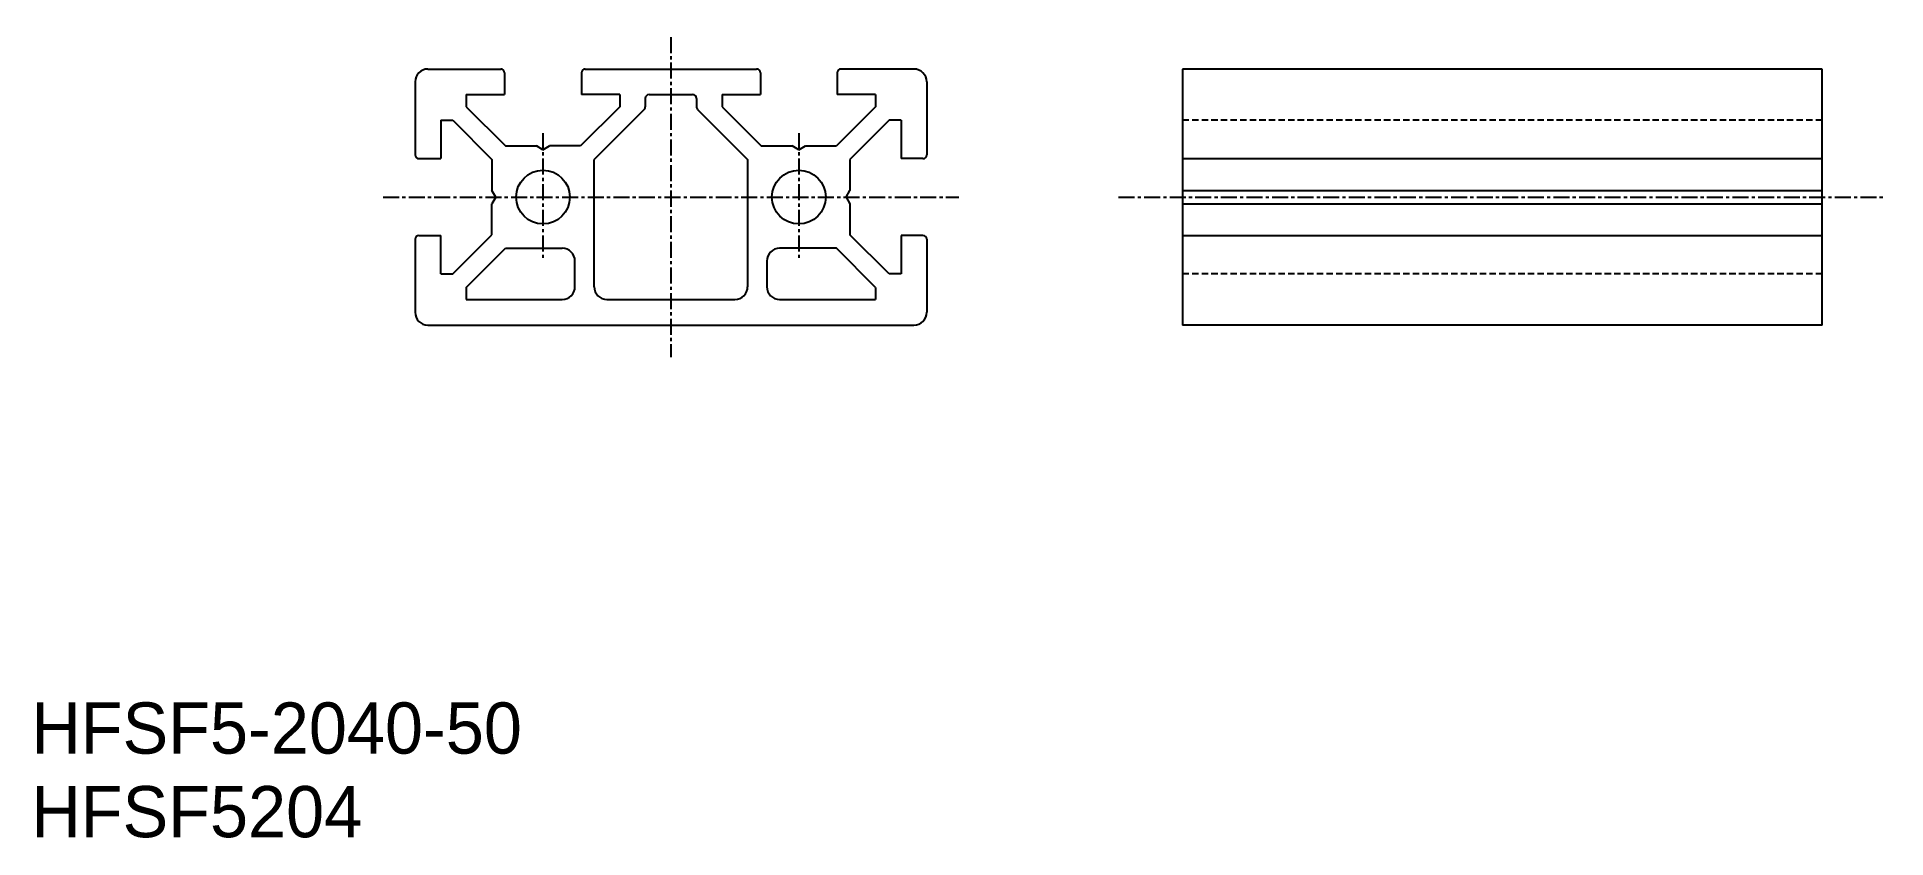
# Model space of a CAD drawing. Extents: x 0 to 145, y 0 to 62.
import ezdxf

# ---------------------------------------------------------------- set-up
doc = ezdxf.new("R2010")
doc.units = 0
doc.linetypes.add('CENTER', pattern=[2, 1.25, -0.25, 0.25, -0.25])
doc.linetypes.add('DASHED', pattern=[0.75, 0.5, -0.25])
doc.layers.get('0').update_dxf_attribs({"linetype": 'CONTINUOUS'})
doc.layers.add('CENTER', color=1, linetype='CENTER')

msp = doc.modelspace()

# ---------------------------------------------------------------- linework, layer by layer
at = {"color": 7, "linetype": 'CONTINUOUS'}
for p, q in [((31, 60), (36.7, 60)), ((37, 59.7), (37, 58)), ((43, 59.7), (43, 58)), ((43.3, 60), (56.7, 60)), ((57, 59.7), (57, 58)), ((63, 59.7), (63, 58)), ((69, 60), (63.3, 60)), ((140, 60), (90, 60)), ((90, 60), (90, 40)), ((140, 40), (140, 60)), ((30, 59), (30, 53.3)), ((34, 58), (37, 58)), ((34, 58), (34, 57.06)), ((46, 58), (43, 58)), ((46, 58), (46, 57.06)), ((48.3, 58), (51.7, 58)), ((54, 58), (57, 58)), ((54, 58), (54, 57.06)), ((66, 58), (63, 58)), ((66, 58), (66, 57.06)), ((70, 59), (70, 53.3)), ((34, 57.06), (37.06, 54)), ((46, 57.06), (42.94, 54)), ((47.91, 56.85), (44, 52.94)), ((48, 57.7), (48, 57.06)), ((52, 57.7), (52, 57.06)), ((52.09, 56.85), (56, 52.94)), ((54, 57.06), (57.06, 54)), ((66, 57.06), (62.94, 54)), ((32, 56), (32, 53)), ((32, 56), (32.94, 56)), ((32.94, 56), (36, 52.94)), ((67.06, 56), (64, 52.94)), ((68, 56), (67.06, 56)), ((68, 56), (68, 53)), ((37.06, 54), (39.48, 54)), ((40, 53.7), (39.48, 54)), ((40, 53.7), (40.52, 54)), ((42.94, 54), (40.52, 54)), ((57.06, 54), (59.48, 54)), ((60, 53.7), (59.48, 54)), ((60, 53.7), (60.52, 54)), ((60.52, 54), (62.94, 54)), ((30.3, 53), (32, 53)), ((36, 52.94), (36, 50.52)), ((44, 43), (44, 52.94)), ((56, 52.94), (56, 43)), ((64, 52.94), (64, 50.52)), ((69.7, 53), (68, 53)), ((90, 53), (140, 53)), ((36.3, 50), (36, 50.52)), ((36.3, 50), (36, 49.48)), ((36, 47.06), (36, 49.48)), ((63.7, 50), (64, 50.52)), ((63.7, 50), (64, 49.48)), ((64, 49.48), (64, 47.06)), ((90, 50.52), (140, 50.52)), ((90, 49.48), (140, 49.48)), ((30, 46.7), (30, 41)), ((30.3, 47), (32, 47)), ((32, 44), (32, 47)), ((32.94, 44), (36, 47.06)), ((67.06, 44), (64, 47.06)), ((68, 47), (68, 44)), ((69.7, 47), (68, 47)), ((70, 46.7), (70, 41)), ((90, 47), (140, 47)), ((34, 42.94), (37.06, 46)), ((37.06, 46), (41.5, 46)), ((42.5, 43), (42.5, 45)), ((57.5, 45), (57.5, 43)), ((62.94, 46), (58.5, 46)), ((66, 42.94), (62.94, 46)), ((32, 44), (32.94, 44)), ((68, 44), (67.06, 44)), ((34, 42.94), (34, 42)), ((34, 42), (41.5, 42)), ((45, 42), (55, 42)), ((58.5, 42), (66, 42)), ((66, 42.94), (66, 42)), ((31, 40), (69, 40)), ((140, 40), (90, 40))]:
    msp.add_line(p, q, dxfattribs=at)
at = {"color": 3, "linetype": 'DASHED'}
for p, q in [((140, 56), (90, 56)), ((140, 44), (90, 44))]:
    msp.add_line(p, q, dxfattribs=at)
at = {"color": 7, "linetype": 'CONTINUOUS'}
for centre in [(40, 50), (60, 50)]:
    msp.add_circle(centre, 2.1, dxfattribs=at)
for centre, radius, start, end in [((31, 59), 1, 90, 180), ((36.7, 59.7), 0.3, 0, 90), ((43.3, 59.7), 0.3, 90, 180), ((56.7, 59.7), 0.3, 0, 90), ((63.3, 59.7), 0.3, 90, 180), ((69, 59), 1, 0, 90), ((48.3, 57.7), 0.3, 90, 180), ((51.7, 57.7), 0.3, 0, 90), ((47.7, 57.06), 0.3, 314.9998, 360), ((52.3, 57.06), 0.3, 180, 225.0002), ((30.3, 53.3), 0.3, 180, 270), ((69.7, 53.3), 0.3, 270, 0), ((30.3, 46.7), 0.3, 90, 180), ((69.7, 46.7), 0.3, 0, 90), ((41.5, 45), 1, 0, 90), ((58.5, 45), 1, 90, 180), ((41.5, 43), 1, 270, 0), ((45, 43), 1, 180, 270), ((55, 43), 1, 270, 0), ((58.5, 43), 1, 180, 270), ((31, 41), 1, 180, 270), ((69, 41), 1, 270, 0)]:
    msp.add_arc(centre, radius, start, end, dxfattribs=at)
at = {"layer": 'CENTER', "color": 1, "linetype": 'CENTER'}
for p, q in [((50, 62.5), (50, 37.5)), ((40, 55), (40, 45)), ((60, 55), (60, 45)), ((27.5, 50), (72.5, 50)), ((85, 50), (145, 50))]:
    msp.add_line(p, q, dxfattribs=at)

# ---------------------------------------------------------------- texts
at = {"color": 7, "linetype": 'CONTINUOUS'}
for s, p in [('HFSF5-2040-50', (0, 6.53)), ('HFSF5204', (0, 0))]:
    msp.add_text(s, height=4, dxfattribs=at).set_placement(p)

doc.saveas('drawing.dxf')
